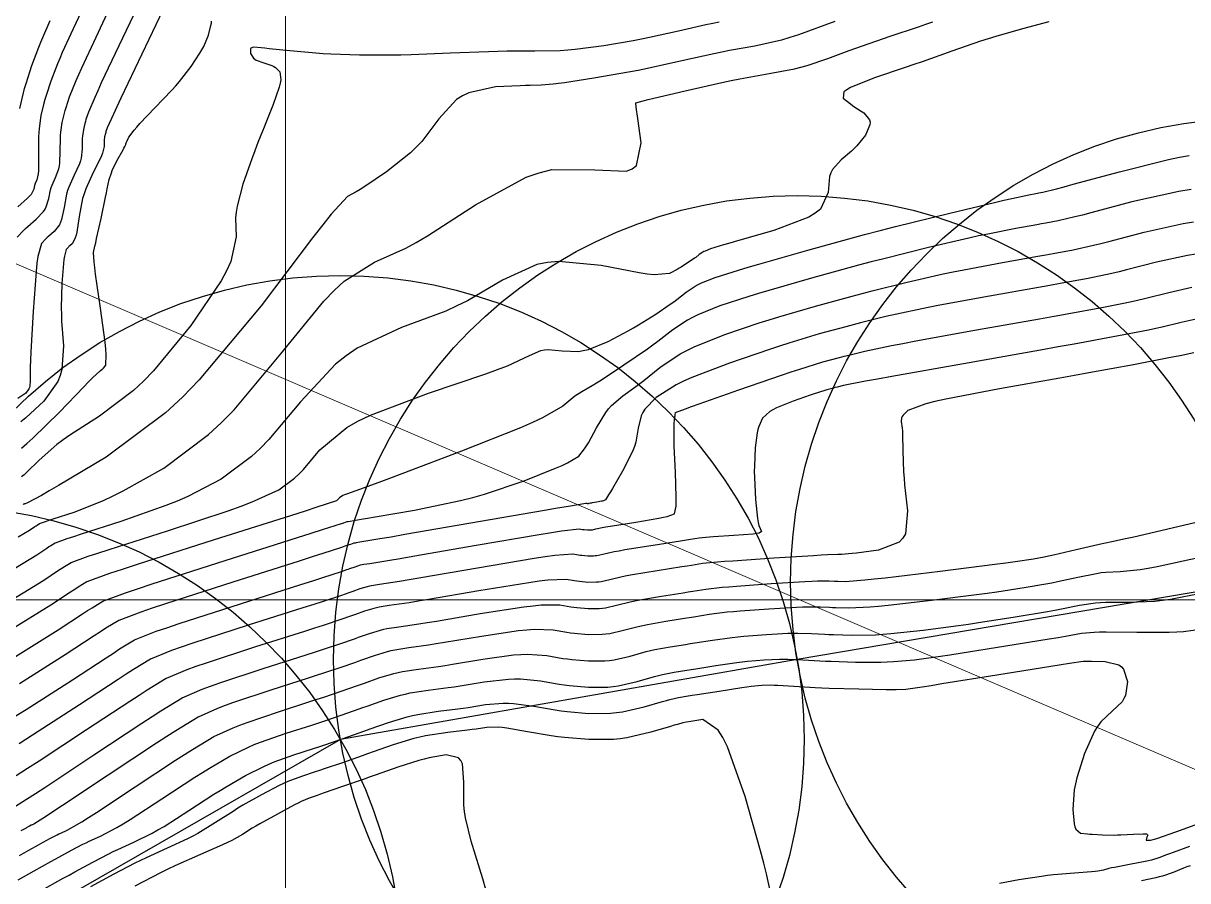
# Model space of a CAD drawing. Header units: metres. Extents: x 837117 to 838477, y 1189012 to 1191015.
# Drawn here: x 837660.1 to 837732.9, y 1190196.3 to 1190249.9 of the extents above; entities that cross this region are included whole.
import ezdxf

# ---------------------------------------------------------------- set-up
doc = ezdxf.new("R2010")
doc.units = ezdxf.units.M
doc.header["$LTSCALE"] = 0.3
for name, color, linetype in [('CIRCULOS', 60, 'Continuous'), ('COTAS 10', 1, 'Continuous'), ('COTAS INT', 252, 'Continuous'), ('LINEA_DE_CEROS', 61, 'Continuous')]:
    doc.layers.add(name, color=color, linetype=linetype)
doc.layers.add('COORD', color=7, linetype='Continuous', lineweight=20)
doc.layers.add('Linea_Tendencia', color=51, linetype='Continuous', lineweight=20)

msp = doc.modelspace()

# ---------------------------------------------------------------- linework, layer by layer
at = {"layer": 'CIRCULOS'}
for centre in [(837737.105, 1190214.98), (837708.512, 1190210.135), (837679.945, 1190205.145), (837654.786, 1190190.722)]:
    msp.add_circle(centre, 29, dxfattribs=at)
at = {"layer": 'COORD'}
for p, q in [((837676.514, 1189013.872), (837676.514, 1191013.872)), ((837476.514, 1190213.872), (838476.514, 1190213.872))]:
    msp.add_line(p, q, dxfattribs=at)
at = {"layer": 'COTAS 10'}
for points, elevation in [([(837659.888, 1190244.585), (837660.119, 1190245.554), (837660.199, 1190245.841), (837660.285, 1190246.135), (837660.652, 1190247.264), (837661.078, 1190248.414), (837661.202, 1190248.722), (837661.328, 1190249.025), (837661.804, 1190250.084)], 1670), ([(837659.998, 1190223.345), (837660.343, 1190223.638), (837660.721, 1190223.978), (837662.368, 1190225.608), (837663.896, 1190227.185), (837664.199, 1190227.493), (837664.449, 1190227.744), (837664.917, 1190228.185), (837665.048, 1190228.284), (837665.085, 1190228.32), (837665.124, 1190228.359), (837665.266, 1190228.531), (837665.306, 1190229.198), (837665.28, 1190229.549), (837665.237, 1190229.973), (837664.947, 1190232.105), (837664.637, 1190234.222), (837664.581, 1190234.637), (837664.539, 1190234.977), (837664.496, 1190235.585), (837664.595, 1190235.986), (837664.642, 1190236.195), (837664.699, 1190236.448), (837664.974, 1190237.716), (837665.255, 1190239.03), (837665.315, 1190239.311), (837665.367, 1190239.556), (837665.491, 1190240.145), (837665.622, 1190240.563), (837665.679, 1190240.701), (837665.745, 1190240.848), (837666.057, 1190241.46), (837666.354, 1190242.006), (837666.41, 1190242.111), (837666.456, 1190242.197), (837666.528, 1190242.342), (837666.528, 1190242.361), (837666.529, 1190242.365), (837666.53, 1190242.377), (837666.533, 1190242.388), (837666.534, 1190242.391), (837666.535, 1190242.395), (837666.539, 1190242.408), (837666.57, 1190242.475), (837666.587, 1190242.511), (837666.608, 1190242.556), (837666.717, 1190242.785), (837667.049, 1190243.237), (837667.211, 1190243.423), (837667.404, 1190243.635), (837668.35, 1190244.62), (837669.394, 1190245.719), (837669.647, 1190246.004), (837669.885, 1190246.28), (837670.615, 1190247.205), (837671.163, 1190248.036), (837671.286, 1190248.252), (837671.397, 1190248.463), (837671.692, 1190249.174), (837671.853, 1190249.769), (837671.878, 1190249.907), (837671.895, 1190250.032)], 1680), ([(837659.455, 1190213.908), (837661.397, 1190215.11), (837662.325, 1190215.722), (837662.523, 1190215.85), (837662.695, 1190215.961), (837663.105, 1190216.212), (837664.178, 1190216.597), (837664.768, 1190216.792), (837665.486, 1190217.026), (837669.134, 1190218.192), (837672.926, 1190219.444), (837673.733, 1190219.732), (837674.436, 1190219.996), (837676.096, 1190220.738), (837677.083, 1190221.476), (837677.361, 1190221.737), (837677.641, 1190222.022), (837678.67, 1190223.256), (837680.346, 1190224.646), (837681.034, 1190225.03), (837681.819, 1190225.414), (837685.466, 1190226.796), (837689.038, 1190227.993), (837689.776, 1190228.261), (837690.405, 1190228.501), (837691.773, 1190229.135), (837692.488, 1190229.457), (837692.705, 1190229.5), (837692.931, 1190229.523), (837693.817, 1190229.44), (837694.831, 1190229.398), (837695.137, 1190229.447), (837695.455, 1190229.523), (837696.696, 1190230.016), (837697.952, 1190230.684), (837698.279, 1190230.87), (837698.596, 1190231.056), (837699.669, 1190231.731), (837700.577, 1190232.352), (837700.791, 1190232.504), (837700.989, 1190232.648), (837701.569, 1190233.096), (837702.135, 1190233.476), (837702.325, 1190233.578), (837702.529, 1190233.677), (837703.384, 1190234.021), (837704.85, 1190234.486), (837705.439, 1190234.661), (837706.108, 1190234.857), (837709.185, 1190235.732), (837712.734, 1190236.7), (837713.7, 1190236.954), (837714.659, 1190237.202), (837718.065, 1190238.048), (837720.865, 1190238.715), (837721.443, 1190238.85), (837721.935, 1190238.963), (837722.997, 1190239.193), (837723.44, 1190239.271), (837723.541, 1190239.289), (837723.633, 1190239.306), (837723.887, 1190239.352), (837724.738, 1190239.57), (837725.205, 1190239.694), (837725.774, 1190239.845), (837728.667, 1190240.625), (837731.741, 1190241.393), (837732.423, 1190241.537), (837733.033, 1190241.652)], 1690), ([(837733.476, 1190231.41), (837732.538, 1190231.203), (837731.347, 1190230.916), (837730.938, 1190230.827), (837730.494, 1190230.734), (837728.608, 1190230.367), (837725.838, 1190229.86), (837724.837, 1190229.68), (837723.735, 1190229.483), (837718.912, 1190228.625), (837714.424, 1190227.826), (837713.534, 1190227.665), (837712.797, 1190227.531), (837711.406, 1190227.264), (837711.006, 1190227.165), (837710.893, 1190227.136), (837710.78, 1190227.106), (837710.363, 1190226.992), (837709.784, 1190226.813), (837709.568, 1190226.742), (837709.327, 1190226.661), (837708.259, 1190226.292), (837707.22, 1190225.868), (837706.998, 1190225.753), (837706.805, 1190225.639), (837706.347, 1190225.235), (837706.112, 1190224.707), (837706.059, 1190224.515), (837706.012, 1190224.304), (837705.887, 1190223.373), (837705.835, 1190222.234), (837705.834, 1190221.891), (837705.839, 1190221.535), (837705.904, 1190220.15), (837706.026, 1190218.951), (837706.066, 1190218.713), (837706.109, 1190218.516), (837706.287, 1190218.144), (837706.142, 1190218.04), (837705.981, 1190218.011), (837705.768, 1190217.983), (837704.56, 1190217.883), (837703.283, 1190217.799), (837703.026, 1190217.78), (837702.81, 1190217.764), (837702.382, 1190217.725), (837701.845, 1190217.641), (837701.221, 1190217.543), (837699.503, 1190217.273), (837697.743, 1190216.987), (837697.376, 1190216.923), (837697.061, 1190216.866), (837696.357, 1190216.713), (837695.99, 1190216.629), (837695.888, 1190216.615), (837695.786, 1190216.605), (837695.415, 1190216.602), (837695.044, 1190216.634), (837694.943, 1190216.647), (837694.841, 1190216.66), (837694.48, 1190216.723), (837693.349, 1190216.634), (837692.763, 1190216.552), (837692.059, 1190216.446), (837688.53, 1190215.858), (837684.972, 1190215.244), (837684.249, 1190215.122), (837683.641, 1190215.021), (837682.39, 1190214.829), (837681.893, 1190214.752), (837681.759, 1190214.723), (837681.627, 1190214.692), (837681.165, 1190214.552), (837680.715, 1190214.393), (837680.592, 1190214.349), (837680.468, 1190214.306), (837680.025, 1190214.151), (837678.859, 1190213.77), (837678.28, 1190213.585), (837677.589, 1190213.364), (837674.169, 1190212.28), (837670.711, 1190211.157), (837669.996, 1190210.912), (837669.387, 1190210.697), (837668.066, 1190210.16), (837667, 1190209.509), (837666.552, 1190209.222), (837666.038, 1190208.888), (837663.629, 1190207.298), (837660.698, 1190205.402), (837659.855, 1190204.875)], 1700), ([(837659.786, 1190196.365), (837660.789, 1190196.928), (837661.836, 1190197.512), (837662.097, 1190197.657), (837662.345, 1190197.793), (837663.136, 1190198.225), (837663.845, 1190198.591), (837664.041, 1190198.687), (837664.238, 1190198.781), (837664.948, 1190199.098), (837665.969, 1190199.64), (837666.361, 1190199.875), (837666.801, 1190200.147), (837668.788, 1190201.436), (837670.835, 1190202.776), (837671.314, 1190203.08), (837671.754, 1190203.356), (837673.027, 1190204.108), (837674.191, 1190204.669), (837674.562, 1190204.823), (837674.956, 1190204.977), (837676.555, 1190205.53), (837678.15, 1190206.041), (837678.541, 1190206.169), (837678.91, 1190206.291), (837680.058, 1190206.68), (837681.066, 1190207.034), (837681.347, 1190207.132), (837681.629, 1190207.232), (837682.653, 1190207.594), (837683.706, 1190207.912), (837684.007, 1190207.984), (837684.311, 1190208.049), (837685.443, 1190208.224), (837686.684, 1190208.382), (837687.057, 1190208.436), (837687.443, 1190208.495), (837688.946, 1190208.742), (837690.45, 1190208.919), (837690.836, 1190208.933), (837691.21, 1190208.932), (837692.452, 1190208.8), (837693.62, 1190208.599), (837693.946, 1190208.554), (837694.274, 1190208.514), (837695.469, 1190208.41), (837696.668, 1190208.42), (837696.998, 1190208.452), (837697.327, 1190208.498), (837698.51, 1190208.769), (837699.581, 1190209.074), (837699.841, 1190209.141), (837700.084, 1190209.2), (837700.829, 1190209.35), (837701.617, 1190209.475), (837701.889, 1190209.518), (837702.182, 1190209.564), (837703.434, 1190209.764), (837704.749, 1190209.956), (837705.083, 1190209.998), (837705.403, 1190210.035), (837706.449, 1190210.128), (837707.403, 1190210.164), (837707.665, 1190210.165), (837707.926, 1190210.162), (837708.861, 1190210.119), (837709.932, 1190210.057), (837710.28, 1190210.041), (837710.649, 1190210.027), (837712.164, 1190209.982), (837713.738, 1190209.98), (837714.144, 1190209.993), (837714.536, 1190210.012), (837715.847, 1190210.128), (837717.471, 1190210.355), (837718.061, 1190210.443), (837718.712, 1190210.542), (837721.573, 1190210.992), (837724.279, 1190211.432), (837724.833, 1190211.525), (837725.301, 1190211.605), (837726.287, 1190211.789), (837727.083, 1190211.859), (837727.431, 1190211.868), (837727.836, 1190211.871), (837729.76, 1190211.845), (837731.785, 1190211.842), (837732.252, 1190211.86), (837732.679, 1190211.887), (837733.886, 1190212.054)], 1710)]:
    msp.add_lwpolyline(points, dxfattribs=dict(at, elevation=elevation))
at = {"layer": 'COTAS INT'}
for points, elevation in [([(837659.725, 1190236.534), (837660.131, 1190236.963), (837660.256, 1190237.085), (837660.388, 1190237.208), (837660.912, 1190237.664), (837661.377, 1190238.146), (837661.472, 1190238.286), (837661.551, 1190238.428), (837661.716, 1190238.965), (837661.82, 1190239.503), (837661.863, 1190239.646), (837661.911, 1190239.786), (837662.131, 1190240.274), (837662.334, 1190240.815), (837662.371, 1190240.989), (837662.399, 1190241.175), (837662.43, 1190241.934), (837662.433, 1190242.71), (837662.444, 1190242.905), (837662.458, 1190243.093), (837662.545, 1190243.702), (837662.685, 1190244.288), (837662.733, 1190244.461), (837662.785, 1190244.639), (837663.007, 1190245.321), (837663.412, 1190246.325), (837663.579, 1190246.705), (837663.771, 1190247.13), (837664.664, 1190249.034), (837665.661, 1190251.139)], 1674), ([(837664.069, 1190251.333), (837663.234, 1190249.559), (837662.549, 1190248.078), (837662.391, 1190247.714), (837662.245, 1190247.369), (837661.829, 1190246.293), (837661.535, 1190245.387), (837661.466, 1190245.151), (837661.402, 1190244.921), (837661.216, 1190244.143), (837661.101, 1190243.336), (837661.082, 1190243.087), (837661.068, 1190242.827), (837661.065, 1190241.798), (837661.067, 1190240.872), (837661.058, 1190240.677), (837661.044, 1190240.508), (837660.957, 1190240.123), (837660.858, 1190239.904), (837660.836, 1190239.841), (837660.817, 1190239.777), (837660.77, 1190239.535), (837660.599, 1190239.214), (837660.502, 1190239.099), (837660.383, 1190238.973), (837659.774, 1190238.426)], 1672), ([(837667.248, 1190250.935), (837666.094, 1190248.509), (837664.993, 1190246.182), (837664.768, 1190245.697), (837664.579, 1190245.28), (837664.184, 1190244.35), (837664.035, 1190243.891), (837664, 1190243.771), (837663.968, 1190243.654), (837663.873, 1190243.26), (837663.815, 1190242.85), (837663.805, 1190242.724), (837663.798, 1190242.592), (837663.796, 1190242.07), (837663.731, 1190241.478), (837663.684, 1190241.302), (837663.624, 1190241.121), (837663.306, 1190240.424), (837662.963, 1190239.669), (837662.889, 1190239.451), (837662.823, 1190239.229), (837662.661, 1190238.394), (837662.504, 1190237.642), (837662.442, 1190237.472), (837662.371, 1190237.319), (837662.05, 1190236.902), (837661.702, 1190236.599), (837661.614, 1190236.517), (837661.531, 1190236.436), (837661.261, 1190236.151), (837661.03, 1190235.328), (837660.971, 1190234.907), (837660.914, 1190234.403), (837660.724, 1190231.889), (837660.588, 1190229.364), (837660.565, 1190228.853), (837660.549, 1190228.423), (837660.542, 1190227.553), (837660.523, 1190227.231), (837660.498, 1190227.148), (837660.465, 1190227.067), (837660.275, 1190226.796), (837659.779, 1190226.453)], 1676), ([(837668.836, 1190250.731), (837667.523, 1190247.984), (837666.214, 1190245.234), (837665.957, 1190244.688), (837665.746, 1190244.236), (837665.362, 1190243.379), (837665.285, 1190243.143), (837665.267, 1190243.081), (837665.25, 1190243.021), (837665.202, 1190242.818), (837665.172, 1190242.607), (837665.167, 1190242.542), (837665.163, 1190242.475), (837665.162, 1190242.206), (837665.063, 1190241.781), (837664.997, 1190241.615), (837664.915, 1190241.427), (837664.48, 1190240.575), (837664.016, 1190239.551), (837663.915, 1190239.255), (837663.826, 1190238.955), (837663.606, 1190237.824), (837663.456, 1190236.857), (837663.412, 1190236.659), (837663.366, 1190236.492), (837663.189, 1190236.14), (837663.016, 1190235.99), (837662.972, 1190235.949), (837662.931, 1190235.909), (837662.797, 1190235.768), (837662.682, 1190235.359), (837662.653, 1190235.15), (837662.625, 1190234.9), (837662.53, 1190233.653), (837662.491, 1190232.13), (837662.497, 1190231.706), (837662.511, 1190231.281), (837662.622, 1190229.741), (837662.532, 1190228.27), (837662.419, 1190227.889), (837662.267, 1190227.52), (837661.399, 1190226.283), (837660.278, 1190225.246), (837659.967, 1190225.002)], 1678), ([(837724.245, 1190249.999), (837722.614, 1190249.569), (837720.934, 1190249.088), (837720.456, 1190248.939), (837719.972, 1190248.784), (837718.177, 1190248.166), (837716.322, 1190247.507), (837715.8, 1190247.325), (837715.274, 1190247.144), (837713.345, 1190246.491), (837711.858, 1190245.9), (837711.611, 1190245.758), (837711.435, 1190245.624), (837711.393, 1190245.218), (837711.846, 1190244.866), (837711.983, 1190244.768), (837712.124, 1190244.669), (837712.674, 1190244.306), (837713.044, 1190243.87), (837713.072, 1190243.725), (837713.068, 1190243.569), (837712.783, 1190242.919), (837712.249, 1190242.244), (837712.087, 1190242.074), (837711.919, 1190241.91), (837711.263, 1190241.375), (837710.716, 1190240.764), (837710.617, 1190240.552), (837710.542, 1190240.322), (837710.459, 1190239.338), (837709.976, 1190238.299), (837709.648, 1190238.034), (837709.236, 1190237.78), (837707.046, 1190236.947), (837704.772, 1190236.305), (837704.307, 1190236.171), (837703.913, 1190236.057), (837703.085, 1190235.804), (837702.758, 1190235.673), (837702.68, 1190235.635), (837702.607, 1190235.596), (837702.39, 1190235.45), (837702.169, 1190235.279), (837702.093, 1190235.224), (837702.011, 1190235.166), (837701.663, 1190234.928), (837701.253, 1190234.67), (837701.131, 1190234.598), (837701.006, 1190234.527), (837700.526, 1190234.272), (837699.565, 1190234.193), (837699.137, 1190234.234), (837698.638, 1190234.302), (837696.254, 1190234.772), (837693.578, 1190235.025), (837692.896, 1190234.955), (837692.24, 1190234.825), (837690.083, 1190233.852), (837687.905, 1190232.565), (837687.235, 1190232.238), (837686.536, 1190231.923), (837683.771, 1190230.89), (837681.004, 1190229.601), (837680.304, 1190229.124), (837679.632, 1190228.596), (837677.444, 1190226.256), (837675.467, 1190223.886), (837674.929, 1190223.338), (837674.395, 1190222.837), (837672.497, 1190221.419), (837670.395, 1190220.337), (837669.732, 1190220.047), (837669.033, 1190219.762), (837666.216, 1190218.769), (837663.733, 1190217.976), (837663.245, 1190217.817), (837662.843, 1190217.684), (837662.113, 1190217.422), (837661.834, 1190217.251), (837661.717, 1190217.176), (837661.582, 1190217.089), (837660.951, 1190216.672), (837659.629, 1190215.855)], 1688), ([(837659.803, 1190217.801), (837660.504, 1190218.235), (837660.839, 1190218.456), (837660.911, 1190218.502), (837660.973, 1190218.542), (837661.121, 1190218.632), (837661.508, 1190218.771), (837661.722, 1190218.842), (837661.98, 1190218.926), (837663.298, 1190219.347), (837665.14, 1190220.08), (837665.73, 1190220.362), (837666.355, 1190220.677), (837668.899, 1190222.099), (837671.706, 1190224.197), (837672.497, 1190224.938), (837673.293, 1190225.749), (837676.218, 1190229.257), (837678.918, 1190232.546), (837679.573, 1190233.218), (837680.189, 1190233.788), (837682.076, 1190234.984), (837684.034, 1190235.853), (837684.694, 1190236.215), (837685.404, 1190236.63), (837688.393, 1190238.569), (837691.559, 1190240.292), (837692.381, 1190240.571), (837693.18, 1190240.765), (837695.865, 1190240.748), (837697.848, 1190240.657), (837698.204, 1190240.802), (837698.475, 1190241.022), (837698.758, 1190242.434), (837698.545, 1190243.965), (837698.505, 1190244.259), (837698.472, 1190244.497), (837698.423, 1190244.891), (837698.424, 1190244.916), (837698.424, 1190244.922), (837698.423, 1190244.927), (837698.417, 1190244.944), (837698.886, 1190245.068), (837699.186, 1190245.141), (837699.558, 1190245.231), (837701.514, 1190245.697), (837703.799, 1190246.211), (837704.379, 1190246.331), (837704.936, 1190246.441), (837706.757, 1190246.76), (837708.337, 1190247.059), (837708.742, 1190247.158), (837709.133, 1190247.263), (837710.43, 1190247.699), (837711.761, 1190248.205), (837712.173, 1190248.355), (837712.605, 1190248.508), (837714.324, 1190249.096), (837716.093, 1190249.693), (837716.556, 1190249.853), (837717.008, 1190250.01)], 1686), ([(837703.645, 1190249.978), (837703.232, 1190249.896), (837702.802, 1190249.807), (837701.102, 1190249.425), (837699.282, 1190249.022), (837698.775, 1190248.92), (837698.267, 1190248.821), (837696.424, 1190248.499), (837694.635, 1190248.267), (837694.161, 1190248.225), (837693.697, 1190248.193), (837692.099, 1190248.158), (837690.355, 1190248.156), (837689.798, 1190248.145), (837689.209, 1190248.129), (837686.816, 1190248.033), (837684.362, 1190247.94), (837683.735, 1190247.925), (837683.131, 1190247.915), (837681.138, 1190247.92), (837679.348, 1190247.982), (837678.872, 1190248.008), (837678.404, 1190248.039), (837676.783, 1190248.182), (837675.481, 1190248.321), (837675.215, 1190248.348), (837674.989, 1190248.371), (837674.512, 1190248.414), (837674.355, 1190248.359), (837674.332, 1190248.32), (837674.317, 1190248.272), (837674.334, 1190248.01), (837674.506, 1190247.722), (837674.588, 1190247.656), (837674.686, 1190247.597), (837675.164, 1190247.433), (837675.667, 1190247.272), (837675.78, 1190247.214), (837675.882, 1190247.15), (837676.155, 1190246.87), (837676.213, 1190246.364), (837676.179, 1190246.157), (837676.124, 1190245.921), (837675.744, 1190244.829), (837675.281, 1190243.685), (837675.173, 1190243.417), (837675.074, 1190243.17), (837674.789, 1190242.454), (837674.506, 1190241.704), (837674.409, 1190241.436), (837674.303, 1190241.141), (837673.852, 1190239.86), (837673.48, 1190238.468), (837673.423, 1190238.105), (837673.388, 1190237.751), (837673.428, 1190236.553), (837673.098, 1190235.012), (837672.829, 1190234.442), (837672.482, 1190233.81), (837670.59, 1190231.011), (837668.256, 1190228.193), (837667.631, 1190227.549), (837667.016, 1190226.963), (837664.872, 1190225.342), (837663.026, 1190224.171), (837662.599, 1190223.869), (837662.209, 1190223.578), (837661.102, 1190222.609), (837660.335, 1190221.851), (837660.159, 1190221.692), (837659.999, 1190221.556)], 1682), ([(837710.865, 1190250.019), (837708.607, 1190249.189), (837708.051, 1190249.012), (837707.525, 1190248.857), (837705.875, 1190248.487), (837704.289, 1190248.209), (837703.803, 1190248.113), (837703.296, 1190248.008), (837701.296, 1190247.558), (837699.155, 1190247.084), (837698.559, 1190246.964), (837697.961, 1190246.848), (837695.793, 1190246.469), (837693.963, 1190246.19), (837693.579, 1190246.138), (837693.248, 1190246.096), (837692.498, 1190246.034), (837691.816, 1190246.023), (837691.527, 1190246.013), (837691.196, 1190246), (837689.642, 1190245.93), (837687.983, 1190245.57), (837687.586, 1190245.374), (837687.215, 1190245.137), (837686.102, 1190243.933), (837685.029, 1190242.528), (837684.685, 1190242.164), (837684.321, 1190241.81), (837682.833, 1190240.625), (837681.471, 1190239.71), (837681.185, 1190239.527), (837680.939, 1190239.374), (837680.381, 1190239.079), (837679.373, 1190237.974), (837678.843, 1190237.312), (837678.205, 1190236.495), (837674.992, 1190232.258), (837671.119, 1190227.613), (837670.065, 1190226.539), (837669.018, 1190225.558), (837665.3, 1190222.78), (837662.314, 1190221.018), (837661.728, 1190220.676), (837661.247, 1190220.398), (837660.379, 1190219.925), (837660.228, 1190219.876), (837660.198, 1190219.867), (837660.174, 1190219.859), (837660.129, 1190219.843), (837660.112, 1190219.832)], 1684), ([(837733.16, 1190239.509), (837732.38, 1190239.39), (837729.441, 1190238.741), (837726.889, 1190238.059), (837726.352, 1190237.92), (837725.889, 1190237.802), (837724.831, 1190237.555), (837724.074, 1190237.417), (837723.8, 1190237.368), (837723.499, 1190237.314), (837722.18, 1190237.079), (837720.433, 1190236.736), (837719.861, 1190236.613), (837719.252, 1190236.478), (837716.733, 1190235.892), (837713.929, 1190235.195), (837713.139, 1190234.99), (837712.343, 1190234.781), (837709.42, 1190233.984), (837706.74, 1190233.212), (837706.096, 1190233.018), (837705.495, 1190232.833), (837703.683, 1190232.238), (837702.3, 1190231.682), (837701.97, 1190231.521), (837701.663, 1190231.357), (837700.747, 1190230.742), (837699.809, 1190230.017), (837699.489, 1190229.785), (837699.143, 1190229.538), (837697.675, 1190228.534), (837696.273, 1190227.611), (837695.969, 1190227.417), (837695.702, 1190227.249), (837695.041, 1190226.862), (837694.604, 1190226.595), (837694.478, 1190226.502), (837694.349, 1190226.4), (837693.867, 1190225.966), (837692.591, 1190225.239), (837691.963, 1190224.953), (837691.216, 1190224.631), (837687.524, 1190223.161), (837683.79, 1190221.742), (837683.016, 1190221.452), (837682.356, 1190221.206), (837680.908, 1190220.687), (837680.32, 1190220.481), (837680.201, 1190220.433), (837680.101, 1190220.388), (837679.896, 1190220.255), (837679.815, 1190220.158), (837679.793, 1190220.136), (837679.771, 1190220.116), (837679.694, 1190220.058), (837678.476, 1190219.656), (837677.735, 1190219.418), (837676.819, 1190219.126), (837672.053, 1190217.614), (837667.238, 1190216.076), (837666.292, 1190215.768), (837665.513, 1190215.51), (837664.098, 1190215.001), (837663.556, 1190214.671), (837663.329, 1190214.525), (837663.067, 1190214.355), (837661.843, 1190213.547), (837659.281, 1190211.962)], 1692), ([(837659.464, 1190210.223), (837662.29, 1190211.985), (837663.81, 1190212.989), (837664.134, 1190213.199), (837664.417, 1190213.38), (837665.09, 1190213.791), (837666.506, 1190214.314), (837667.257, 1190214.566), (837668.164, 1190214.865), (837672.737, 1190216.329), (837677.253, 1190217.758), (837678.123, 1190218.034), (837678.829, 1190218.258), (837680.006, 1190218.633), (837680.109, 1190218.669), (837680.138, 1190218.679), (837680.167, 1190218.69), (837680.272, 1190218.727), (837680.38, 1190218.759), (837680.411, 1190218.767), (837680.442, 1190218.773), (837680.559, 1190218.791), (837681.246, 1190218.905), (837681.638, 1190218.972), (837682.116, 1190219.055), (837684.571, 1190219.481), (837687.465, 1190220.081), (837688.221, 1190220.273), (837688.956, 1190220.477), (837691.447, 1190221.306), (837693.407, 1190222.092), (837693.808, 1190222.268), (837694.147, 1190222.427), (837694.862, 1190222.851), (837695.221, 1190223.308), (837695.336, 1190223.488), (837695.459, 1190223.691), (837695.96, 1190224.616), (837696.547, 1190225.579), (837696.724, 1190225.806), (837696.906, 1190226.016), (837697.616, 1190226.629), (837698.426, 1190227.203), (837698.672, 1190227.388), (837698.927, 1190227.584), (837699.925, 1190228.387), (837701.191, 1190229.238), (837701.615, 1190229.464), (837702.071, 1190229.686), (837703.982, 1190230.455), (837706.14, 1190231.18), (837706.753, 1190231.375), (837707.371, 1190231.567), (837709.656, 1190232.236), (837711.952, 1190232.862), (837712.577, 1190233.027), (837713.198, 1190233.187), (837715.401, 1190233.735), (837717.638, 1190234.241), (837718.279, 1190234.376), (837718.931, 1190234.508), (837721.363, 1190234.966), (837723.558, 1190235.356), (837724.06, 1190235.446), (837724.515, 1190235.528), (837725.775, 1190235.758), (837727.04, 1190236.035), (837727.498, 1190236.147), (837728.003, 1190236.274), (837730.216, 1190236.856), (837732.654, 1190237.395), (837733.302, 1190237.494)], 1694), ([(837733.443, 1190235.478), (837732.928, 1190235.4), (837730.99, 1190234.972), (837729.118, 1190234.488), (837728.645, 1190234.374), (837728.192, 1190234.268), (837726.72, 1190233.961), (837724.956, 1190233.639), (837724.319, 1190233.524), (837723.617, 1190233.398), (837720.546, 1190232.852), (837717.429, 1190232.281), (837716.698, 1190232.139), (837716.024, 1190232.004), (837714.069, 1190231.578), (837712.467, 1190231.18), (837712.016, 1190231.063), (837711.561, 1190230.943), (837709.892, 1190230.488), (837708.002, 1190229.922), (837707.409, 1190229.732), (837706.786, 1190229.528), (837704.28, 1190228.672), (837701.933, 1190227.766), (837701.409, 1190227.53), (837700.94, 1190227.301), (837699.7, 1190226.527), (837698.99, 1190225.788), (837698.855, 1190225.581), (837698.747, 1190225.373), (837698.578, 1190224.611), (837698.43, 1190223.73), (837698.335, 1190223.447), (837698.217, 1190223.146), (837697.595, 1190221.918), (837696.957, 1190220.827), (837696.83, 1190220.614), (837696.724, 1190220.439), (837696.516, 1190220.125), (837696.393, 1190220.064), (837696.339, 1190220.047), (837696.278, 1190220.031), (837695.987, 1190219.975), (837695.702, 1190219.929), (837695.644, 1190219.919), (837695.595, 1190219.911), (837695.495, 1190219.891), (837695.456, 1190219.882), (837695.444, 1190219.88), (837695.433, 1190219.879), (837695.393, 1190219.879), (837695.352, 1190219.882), (837695.341, 1190219.883), (837695.33, 1190219.885), (837695.291, 1190219.892), (837694.205, 1190219.714), (837693.534, 1190219.6), (837692.703, 1190219.457), (837683.984, 1190217.944), (837683.126, 1190217.797), (837682.423, 1190217.677), (837681.169, 1190217.47), (837680.926, 1190217.433), (837680.861, 1190217.419), (837680.796, 1190217.403), (837680.57, 1190217.335), (837680.35, 1190217.257), (837680.289, 1190217.236), (837680.229, 1190217.215), (837680.012, 1190217.139), (837678.839, 1190216.762), (837678.175, 1190216.551), (837677.365, 1190216.294), (837673.215, 1190214.98), (837669.013, 1190213.629), (837668.17, 1190213.348), (837667.466, 1190213.108), (837666.082, 1190212.581), (837665.278, 1190212.09), (837664.94, 1190211.873), (837664.553, 1190211.622), (837662.736, 1190210.423), (837659.875, 1190208.616)], 1696), ([(837659.342, 1190206.428), (837660.287, 1190207.009), (837663.182, 1190208.86), (837665.295, 1190210.255), (837665.746, 1190210.547), (837666.139, 1190210.799), (837667.074, 1190211.37), (837668.427, 1190211.903), (837669.083, 1190212.13), (837669.862, 1190212.393), (837673.692, 1190213.63), (837677.477, 1190214.829), (837678.228, 1190215.068), (837678.849, 1190215.266), (837680.019, 1190215.645), (837680.349, 1190215.76), (837680.441, 1190215.793), (837680.533, 1190215.825), (837680.867, 1190215.943), (837681.212, 1190216.048), (837681.31, 1190216.071), (837681.41, 1190216.092), (837681.78, 1190216.15), (837683.032, 1190216.349), (837683.688, 1190216.459), (837684.478, 1190216.594), (837688.447, 1190217.281), (837692.381, 1190217.951), (837693.148, 1190218.076), (837693.777, 1190218.174), (837694.885, 1190218.307), (837695.086, 1190218.273), (837695.142, 1190218.265), (837695.198, 1190218.258), (837695.404, 1190218.24), (837695.61, 1190218.242), (837695.666, 1190218.248), (837695.723, 1190218.255), (837695.926, 1190218.302), (837696.432, 1190218.405), (837696.68, 1190218.448), (837696.974, 1190218.498), (837698.423, 1190218.73), (837699.861, 1190218.977), (837700.148, 1190219.035), (837700.386, 1190219.089), (837700.845, 1190219.248), (837700.94, 1190219.726), (837700.95, 1190219.98), (837700.952, 1190220.288), (837700.901, 1190221.842), (837700.829, 1190223.467), (837700.819, 1190223.819), (837700.813, 1190224.129), (837700.828, 1190224.898), (837700.865, 1190225.301), (837700.875, 1190225.381), (837700.883, 1190225.447), (837700.909, 1190225.57), (837701.528, 1190225.807), (837701.911, 1190225.945), (837702.385, 1190226.114), (837704.858, 1190226.987), (837707.534, 1190227.911), (837708.136, 1190228.113), (837708.677, 1190228.291), (837710.128, 1190228.74), (837711.171, 1190229.025), (837711.455, 1190229.099), (837711.737, 1190229.172), (837712.738, 1190229.421), (837714.41, 1190229.767), (837715.116, 1190229.902), (837715.926, 1190230.053), (837719.729, 1190230.738), (837723.676, 1190231.44), (837724.578, 1190231.602), (837725.397, 1190231.75), (837727.664, 1190232.164), (837729.343, 1190232.501), (837729.791, 1190232.6), (837730.232, 1190232.702), (837731.764, 1190233.088), (837733.202, 1190233.405)], 1698), ([(837733.313, 1190229.319), (837732.461, 1190229.13), (837732.084, 1190229.053), (837731.646, 1190228.967), (837729.553, 1190228.57), (837726.75, 1190228.055), (837725.864, 1190227.894), (837724.931, 1190227.726), (837721.164, 1190227.055), (837717.806, 1190226.41), (837717.13, 1190226.258), (837716.565, 1190226.118), (837715.443, 1190225.711), (837715.133, 1190225.404), (837715.081, 1190225.327), (837715.043, 1190225.254), (837715.025, 1190225.019), (837715.087, 1190224.61), (837715.098, 1190224.427), (837715.108, 1190224.213), (837715.123, 1190223.189), (837715.169, 1190221.869), (837715.198, 1190221.469), (837715.234, 1190221.054), (837715.423, 1190219.431), (837715.285, 1190218.006), (837715.115, 1190217.716), (837714.888, 1190217.471), (837713.592, 1190216.965), (837712.227, 1190216.797), (837711.956, 1190216.765), (837711.731, 1190216.74), (837711.307, 1190216.701), (837711.197, 1190216.704), (837711.17, 1190216.705), (837711.145, 1190216.706), (837711.066, 1190216.711), (837710.408, 1190216.676), (837710.018, 1190216.653), (837709.536, 1190216.623), (837707.044, 1190216.466), (837704.487, 1190216.296), (837703.964, 1190216.257), (837703.521, 1190216.223), (837702.592, 1190216.133), (837701.913, 1190216.025), (837701.628, 1190215.98), (837701.3, 1190215.929), (837699.768, 1190215.689), (837698.211, 1190215.43), (837697.869, 1190215.367), (837697.565, 1190215.308), (837696.787, 1190215.124), (837696.258, 1190215.003), (837696.11, 1190214.982), (837695.962, 1190214.968), (837695.425, 1190214.963), (837694.89, 1190215.01), (837694.743, 1190215.028), (837694.597, 1190215.048), (837694.074, 1190215.138), (837692.921, 1190215.093), (837692.378, 1190215.028), (837691.737, 1190214.941), (837688.613, 1190214.435), (837685.466, 1190213.894), (837684.811, 1190213.785), (837684.249, 1190213.693), (837683.001, 1190213.508), (837682.377, 1190213.411), (837682.209, 1190213.375), (837682.043, 1190213.336), (837681.462, 1190213.16), (837680.898, 1190212.961), (837680.588, 1190212.851), (837680.032, 1190212.657), (837678.869, 1190212.274), (837678.332, 1190212.101), (837677.702, 1190211.9), (837674.646, 1190210.93), (837671.56, 1190209.921), (837670.91, 1190209.695), (837670.348, 1190209.491), (837669.058, 1190208.95), (837667.861, 1190208.218), (837667.358, 1190207.896), (837666.781, 1190207.522), (837664.075, 1190205.736), (837661.109, 1190203.795), (837660.367, 1190203.323), (837659.66, 1190202.879)], 1702), ([(837658.998, 1190200.581), (837660.322, 1190201.409), (837660.88, 1190201.77), (837661.52, 1190202.188), (837664.521, 1190204.173), (837667.523, 1190206.155), (837668.164, 1190206.57), (837668.722, 1190206.928), (837670.051, 1190207.739), (837671.309, 1190208.286), (837671.823, 1190208.477), (837672.409, 1190208.685), (837675.123, 1190209.58), (837677.814, 1190210.435), (837678.384, 1190210.618), (837678.88, 1190210.778), (837680.038, 1190211.163), (837680.708, 1190211.397), (837680.894, 1190211.463), (837681.081, 1190211.528), (837681.76, 1190211.768), (837682.459, 1190211.98), (837682.658, 1190212.028), (837682.86, 1190212.071), (837683.611, 1190212.187), (837684.858, 1190212.366), (837685.372, 1190212.448), (837685.961, 1190212.544), (837688.697, 1190213.012), (837691.415, 1190213.435), (837691.992, 1190213.505), (837692.493, 1190213.553), (837693.669, 1190213.553), (837694.353, 1190213.436), (837694.544, 1190213.41), (837694.736, 1190213.386), (837695.436, 1190213.325), (837696.139, 1190213.331), (837696.332, 1190213.35), (837696.525, 1190213.377), (837697.218, 1190213.535), (837698.069, 1190213.749), (837698.362, 1190213.81), (837698.68, 1190213.873), (837700.033, 1190214.104), (837701.38, 1190214.315), (837701.693, 1190214.365), (837701.98, 1190214.41), (837702.803, 1190214.541), (837703.828, 1190214.656), (837704.243, 1190214.693), (837704.716, 1190214.73), (837706.896, 1190214.882), (837709.003, 1190215.009), (837709.429, 1190215.031), (837709.788, 1190215.048), (837710.515, 1190215.063), (837710.841, 1190215.044), (837710.947, 1190215.039), (837711.06, 1190215.035), (837711.522, 1190215.021), (837712.739, 1190215.114), (837713.328, 1190215.176), (837714.027, 1190215.255), (837717.458, 1190215.672), (837720.874, 1190216.105), (837721.562, 1190216.193), (837722.139, 1190216.268), (837723.292, 1190216.425), (837723.961, 1190216.557), (837724.232, 1190216.616), (837724.54, 1190216.684), (837725.964, 1190217.013), (837727.322, 1190217.329), (837727.587, 1190217.389), (837727.806, 1190217.437), (837728.197, 1190217.512), (837729.056, 1190217.697), (837729.569, 1190217.814), (837730.201, 1190217.96), (837733.478, 1190218.725)], 1704), ([(837733.614, 1190216.501), (837731.027, 1190215.936), (837730.463, 1190215.829), (837729.966, 1190215.745), (837728.718, 1190215.623), (837727.816, 1190215.582), (837727.535, 1190215.548), (837727.242, 1190215.506), (837726.072, 1190215.272), (837724.794, 1190214.991), (837724.432, 1190214.919), (837724.067, 1190214.848), (837722.719, 1190214.614), (837720.997, 1190214.359), (837720.395, 1190214.276), (837719.739, 1190214.188), (837716.921, 1190213.824), (837714.197, 1190213.507), (837713.6, 1190213.448), (837713.072, 1190213.402), (837711.736, 1190213.341), (837710.923, 1190213.365), (837710.725, 1190213.373), (837710.538, 1190213.381), (837709.964, 1190213.415), (837709.167, 1190213.419), (837708.841, 1190213.409), (837708.47, 1190213.394), (837706.747, 1190213.297), (837704.945, 1190213.165), (837704.523, 1190213.128), (837704.135, 1190213.09), (837703.013, 1190212.948), (837702.048, 1190212.795), (837701.758, 1190212.749), (837701.459, 1190212.702), (837700.298, 1190212.52), (837699.148, 1190212.315), (837698.855, 1190212.254), (837698.573, 1190212.191), (837697.648, 1190211.947), (837696.792, 1190211.75), (837696.554, 1190211.717), (837696.315, 1190211.694), (837695.447, 1190211.686), (837694.582, 1190211.762), (837694.345, 1190211.791), (837694.108, 1190211.823), (837693.263, 1190211.969), (837692.066, 1190212.013), (837691.607, 1190211.981), (837691.093, 1190211.93), (837688.78, 1190211.589), (837686.455, 1190211.195), (837685.934, 1190211.111), (837685.466, 1190211.038), (837684.222, 1190210.866), (837683.344, 1190210.73), (837683.108, 1190210.68), (837682.875, 1190210.624), (837682.057, 1190210.377), (837681.264, 1190210.096), (837681.045, 1190210.019), (837680.827, 1190209.943), (837680.045, 1190209.668), (837678.89, 1190209.282), (837678.437, 1190209.135), (837677.926, 1190208.97), (837675.601, 1190208.23), (837673.258, 1190207.449), (837672.736, 1190207.259), (837672.269, 1190207.08), (837671.043, 1190206.529), (837669.654, 1190205.685), (837669.086, 1190205.321), (837668.437, 1190204.902), (837665.43, 1190202.919), (837662.57, 1190201.02), (837662.015, 1190200.653), (837661.562, 1190200.356), (837660.781, 1190199.858), (837660.669, 1190199.807), (837660.638, 1190199.793), (837660.607, 1190199.778), (837660.495, 1190199.72), (837660.37, 1190199.652), (837660.331, 1190199.63), (837660.29, 1190199.607), (837660.125, 1190199.515), (837659.966, 1190199.426)], 1706), ([(837659.876, 1190197.896), (837660.457, 1190198.222), (837661.063, 1190198.56), (837661.214, 1190198.643), (837661.357, 1190198.722), (837661.815, 1190198.972), (837662.226, 1190199.184), (837662.34, 1190199.24), (837662.453, 1190199.294), (837662.865, 1190199.478), (837663.766, 1190199.998), (837664.188, 1190200.264), (837664.686, 1190200.583), (837667.109, 1190202.177), (837669.636, 1190203.839), (837670.2, 1190204.201), (837670.704, 1190204.52), (837672.035, 1190205.318), (837673.23, 1190205.875), (837673.649, 1190206.041), (837674.107, 1190206.213), (837676.078, 1190206.88), (837678.038, 1190207.506), (837678.489, 1190207.652), (837678.9, 1190207.787), (837680.051, 1190208.174), (837680.947, 1190208.488), (837681.196, 1190208.576), (837681.446, 1190208.664), (837682.355, 1190208.985), (837683.29, 1190209.268), (837683.557, 1190209.332), (837683.827, 1190209.389), (837684.832, 1190209.545), (837686.075, 1190209.71), (837686.496, 1190209.774), (837686.949, 1190209.845), (837688.863, 1190210.166), (837690.772, 1190210.425), (837691.222, 1190210.457), (837691.638, 1190210.472), (837692.858, 1190210.384), (837693.864, 1190210.211), (837694.145, 1190210.173), (837694.428, 1190210.138), (837695.458, 1190210.048), (837696.492, 1190210.057), (837696.776, 1190210.085), (837697.06, 1190210.124), (837698.079, 1190210.358), (837699.077, 1190210.633), (837699.348, 1190210.698), (837699.616, 1190210.758), (837700.564, 1190210.935), (837701.538, 1190211.088), (837701.823, 1190211.133), (837702.115, 1190211.18), (837703.224, 1190211.356), (837704.442, 1190211.523), (837704.803, 1190211.563), (837705.174, 1190211.6), (837706.598, 1190211.713), (837707.936, 1190211.779), (837708.253, 1190211.787), (837708.547, 1190211.791), (837709.412, 1190211.767), (837710.235, 1190211.719), (837710.502, 1190211.707), (837710.786, 1190211.696), (837711.95, 1190211.661), (837713.405, 1190211.691), (837713.872, 1190211.721), (837714.367, 1190211.76), (837716.384, 1190211.976), (837718.605, 1190212.271), (837719.228, 1190212.36), (837719.855, 1190212.451), (837722.146, 1190212.803), (837724.173, 1190213.14), (837724.632, 1190213.222), (837725.048, 1190213.298), (837726.18, 1190213.53), (837727.162, 1190213.682), (837727.483, 1190213.708), (837727.826, 1190213.727), (837729.239, 1190213.734), (837730.875, 1190213.793), (837731.358, 1190213.845), (837731.853, 1190213.911), (837733.75, 1190214.277)], 1708), ([(837661.122, 1190195.635), (837662.609, 1190196.465), (837662.979, 1190196.67), (837663.332, 1190196.864), (837664.456, 1190197.477), (837665.464, 1190197.998), (837665.743, 1190198.134), (837666.022, 1190198.267), (837667.031, 1190198.718), (837668.172, 1190199.282), (837668.534, 1190199.485), (837668.917, 1190199.71), (837670.467, 1190200.694), (837672.034, 1190201.713), (837672.428, 1190201.96), (837672.804, 1190202.191), (837674.019, 1190202.898), (837675.151, 1190203.463), (837675.475, 1190203.605), (837675.804, 1190203.741), (837677.032, 1190204.18), (837678.263, 1190204.577), (837678.594, 1190204.686), (837678.92, 1190204.795), (837680.064, 1190205.186), (837681.186, 1190205.579), (837681.812, 1190205.799), (837682.95, 1190206.202), (837684.122, 1190206.556), (837684.456, 1190206.636), (837684.795, 1190206.708), (837686.053, 1190206.903), (837687.292, 1190207.055), (837687.619, 1190207.099), (837687.938, 1190207.145), (837689.03, 1190207.319), (837690.128, 1190207.414), (837690.451, 1190207.409), (837690.782, 1190207.391), (837692.047, 1190207.215), (837693.375, 1190206.986), (837693.747, 1190206.936), (837694.12, 1190206.89), (837695.48, 1190206.771), (837696.844, 1190206.783), (837697.22, 1190206.82), (837697.595, 1190206.872), (837698.94, 1190207.18), (837700.086, 1190207.516), (837700.334, 1190207.585), (837700.553, 1190207.643), (837701.094, 1190207.766), (837701.697, 1190207.861), (837701.954, 1190207.902), (837702.25, 1190207.949), (837703.645, 1190208.172), (837705.056, 1190208.389), (837705.362, 1190208.433), (837705.632, 1190208.47), (837706.301, 1190208.543), (837706.87, 1190208.549), (837707.077, 1190208.543), (837707.306, 1190208.533), (837708.31, 1190208.471), (837709.629, 1190208.394), (837710.057, 1190208.375), (837710.512, 1190208.357), (837712.378, 1190208.302), (837714.071, 1190208.269), (837714.415, 1190208.265), (837714.706, 1190208.264), (837715.31, 1190208.28), (837716.336, 1190208.438), (837716.894, 1190208.526), (837717.57, 1190208.633), (837721, 1190209.181), (837724.385, 1190209.724), (837725.033, 1190209.827), (837725.555, 1190209.911), (837726.395, 1190210.047), (837726.618, 1190210.046), (837726.751, 1190210.043), (837726.916, 1190210.04), (837727.769, 1190210.019), (837728.626, 1190209.81), (837728.792, 1190209.688), (837728.928, 1190209.538), (837729.163, 1190208.764), (837729.041, 1190207.901), (837728.952, 1190207.695), (837728.839, 1190207.504), (837728.231, 1190206.934), (837727.498, 1190206.235), (837727.306, 1190205.962), (837727.119, 1190205.656), (837726.485, 1190204.266), (837726.005, 1190202.749), (837725.915, 1190202.363), (837725.844, 1190201.991), (837725.744, 1190200.773), (837725.834, 1190199.862), (837725.882, 1190199.684), (837725.941, 1190199.539), (837726.24, 1190199.284), (837726.673, 1190199.242), (837726.817, 1190199.231), (837726.972, 1190199.22), (837727.615, 1190199.184), (837728.343, 1190199.169), (837728.55, 1190199.172), (837728.76, 1190199.177), (837729.538, 1190199.223), (837730.162, 1190199.253), (837730.275, 1190199.249), (837730.361, 1190199.239), (837730.455, 1190199.159), (837730.389, 1190199.04), (837730.376, 1190199.006), (837730.364, 1190198.972), (837730.336, 1190198.843), (837730.61, 1190198.842), (837730.788, 1190198.889), (837731.011, 1190198.955), (837732.186, 1190199.364), (837733.404, 1190199.815)], 1712), ([(837706.985, 1190194.93), (837706.595, 1190196.734), (837706.422, 1190197.415), (837706.221, 1190198.174), (837705.259, 1190201.574), (837704.156, 1190204.692), (837703.865, 1190205.274), (837703.582, 1190205.734), (837702.613, 1190206.381), (837701.857, 1190206.26), (837701.585, 1190206.217), (837701.36, 1190206.181), (837701.021, 1190206.085), (837700.827, 1190206.028), (837700.59, 1190205.957), (837699.371, 1190205.591), (837697.862, 1190205.245), (837697.442, 1190205.187), (837697.021, 1190205.146), (837695.491, 1190205.133), (837693.966, 1190205.266), (837693.548, 1190205.317), (837693.131, 1190205.374), (837691.641, 1190205.63), (837690.354, 1190205.851), (837690.066, 1190205.886), (837689.806, 1190205.909), (837689.113, 1190205.896), (837688.432, 1190205.795), (837688.18, 1190205.762), (837687.901, 1190205.727), (837686.664, 1190205.582), (837685.278, 1190205.368), (837684.905, 1190205.288), (837684.537, 1190205.2), (837683.248, 1190204.81), (837681.995, 1190204.367), (837681.65, 1190204.246), (837681.306, 1190204.125), (837680.071, 1190203.692), (837678.93, 1190203.299), (837678.646, 1190203.203), (837678.375, 1190203.112), (837677.509, 1190202.83), (837676.653, 1190202.505), (837676.389, 1190202.388), (837676.112, 1190202.258), (837675.011, 1190201.687), (837673.854, 1190201.027), (837673.542, 1190200.839), (837673.233, 1190200.65), (837672.145, 1190199.953), (837671.033, 1190199.274), (837670.708, 1190199.096), (837670.375, 1190198.923), (837669.114, 1190198.338), (837667.807, 1190197.754), (837667.445, 1190197.582), (837667.083, 1190197.405), (837665.776, 1190196.73), (837664.319, 1190195.935)], 1714), ([(837689.048, 1190195.774), (837688.852, 1190196.425), (837688.669, 1190197.027), (837688.12, 1190198.792), (837687.771, 1190200.235), (837687.714, 1190200.635), (837687.675, 1190201.035), (837687.676, 1190202.479), (837687.575, 1190203.619), (837687.47, 1190203.827), (837687.333, 1190203.988), (837686.561, 1190204.182), (837685.498, 1190203.998), (837685.177, 1190203.921), (837684.844, 1190203.832), (837683.545, 1190203.419), (837682.177, 1190202.935), (837681.801, 1190202.802), (837681.425, 1190202.67), (837680.077, 1190202.198), (837678.941, 1190201.803), (837678.698, 1190201.719), (837678.487, 1190201.647), (837677.987, 1190201.48), (837677.502, 1190201.269), (837677.302, 1190201.17), (837677.072, 1190201.052), (837676.003, 1190200.477), (837674.905, 1190199.862), (837674.656, 1190199.719), (837674.432, 1190199.588), (837673.824, 1190199.211), (837673.148, 1190198.837), (837672.881, 1190198.707), (837672.579, 1190198.565), (837671.198, 1190197.958), (837669.591, 1190197.24), (837669.146, 1190197.029), (837668.702, 1190196.812), (837667.097, 1190195.982)], 1716), ([(837733.047, 1190198.46), (837732.02, 1190198.079), (837731.799, 1190197.996), (837731.605, 1190197.923), (837731.132, 1190197.739), (837730.672, 1190197.602), (837730.486, 1190197.558), (837730.276, 1190197.512), (837729.304, 1190197.326), (837728.363, 1190197.149), (837728.172, 1190197.109), (837728.011, 1190197.073), (837727.681, 1190196.976), (837727.32, 1190196.902), (837727.141, 1190196.882), (837726.926, 1190196.861), (837725.863, 1190196.785), (837724.544, 1190196.673), (837724.168, 1190196.63), (837723.788, 1190196.581), (837722.374, 1190196.359), (837721.17, 1190196.137)], 1714), ([(837733.098, 1190197.254), (837732.885, 1190197.172), (837732.682, 1190197.094), (837732.028, 1190196.833), (837731.366, 1190196.605), (837731.158, 1190196.547), (837730.939, 1190196.491), (837730.058, 1190196.307)], 1716)]:
    msp.add_lwpolyline(points, dxfattribs=dict(at, elevation=elevation))
at = {"layer": 'LINEA_DE_CEROS'}
msp.add_lwpolyline([(838032.784, 1190109.009), (838005.825, 1190119.695), (837978.875, 1190130.405), (837951.796, 1190140.947), (837924.067, 1190149.437), (837903.256, 1190169.634), (837876.194, 1190180.057), (837847.92, 1190186.504), (837822.087, 1190199.683), (837794.787, 1190209.464), (837765.815, 1190210.89), (837737.105, 1190214.98), (837708.512, 1190210.135), (837679.945, 1190205.145), (837654.786, 1190190.722)], dxfattribs=at)
at = {"layer": 'Linea_Tendencia'}
msp.add_lwpolyline([(838041.852, 1190952.651), (838165.343, 1190589.154), (838075.416, 1190256.306), (838109.489, 1190042.064), (837622.868, 1190250.641), (837754.279, 1189827.032), (837723.495, 1189335.311)], dxfattribs=at)

doc.saveas('drawing.dxf')
